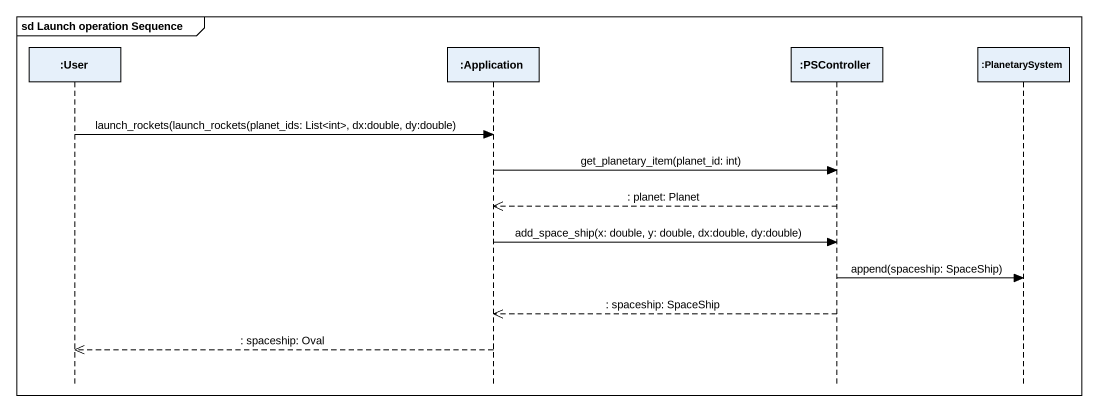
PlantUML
@startuml
mainframe sd Launch operation Sequence
hide footbox
participant ":User" as User
participant ":Application" as Application
participant ":PSController" as PSController
participant ":PlanetarySystem" as PlanetarySystem

User -> Application : launch_rockets(launch_rockets(planet_ids: List<int>, dx:double, dy:double)
Application -> PSController : get_planetary_item(planet_id: int)
PSController -->> Application : : planet: Planet
Application -> PSController : add_space_ship(x: double, y: double, dx:double, dy:double)
PSController -> PlanetarySystem : append(spaceship: SpaceShip)
PSController -->> Application : : spaceship: SpaceShip
Application -->> User : : spaceship: Oval
@enduml
